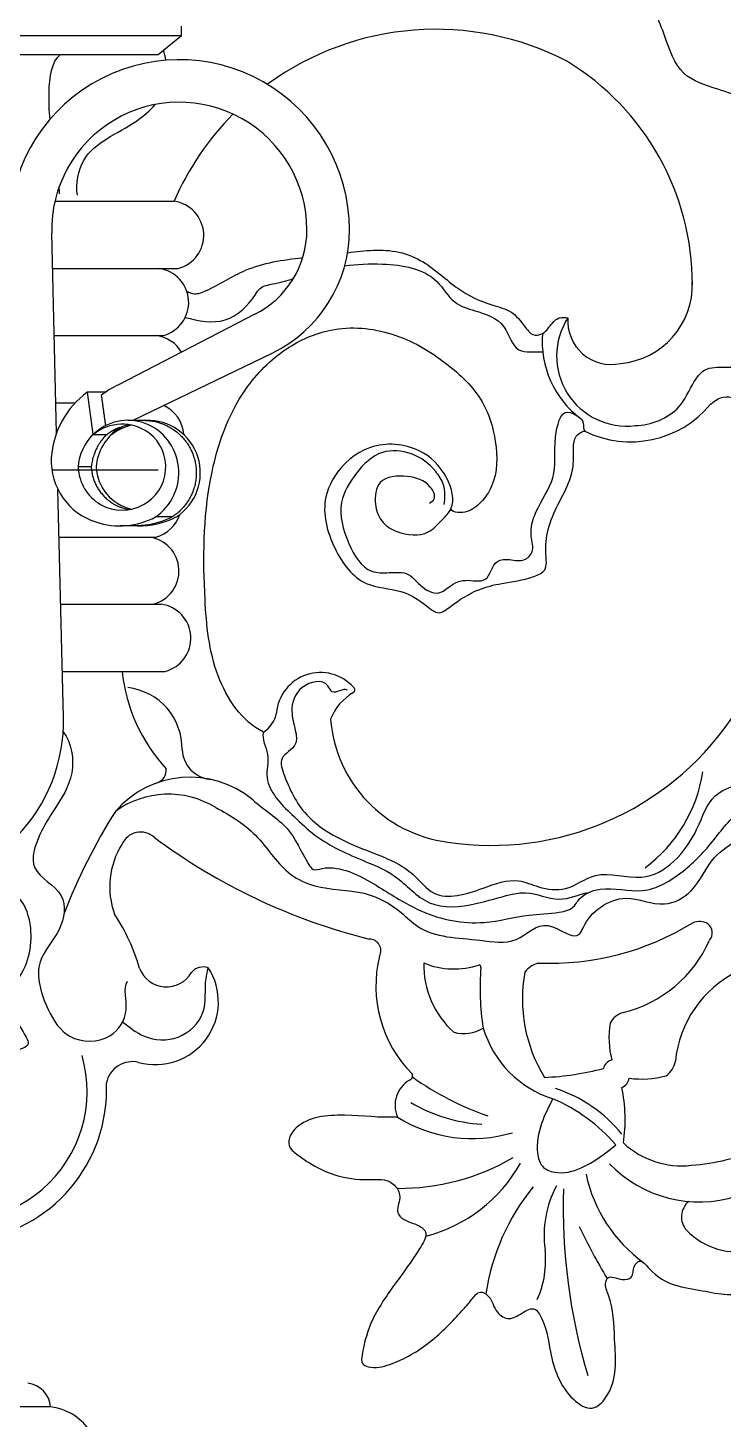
# Model space of a CAD drawing. Header units: millimetres. Extents: x 0 to 13338, y 0 to 11580.
# Drawn here: x 8274.8 to 8421.9, y 3857.1 to 4151.5 of the extents above; entities that cross this region are included whole.
import ezdxf

# ---------------------------------------------------------------- set-up
doc = ezdxf.new("R2010")
doc.units = ezdxf.units.MM
doc.layers.add('dwgmodels.com', color=250, linetype='Continuous')

# ---------------------------------------------------------------- blocks, each defined once
blk = doc.blocks.new('Public Light 9_side_dwgmodels.com')
at = {"color": 0}
for p, q in [((129.97, 3439.11), (129.97, 3441.11)), ((-130.03, 3439.11), (129.97, 3439.11)), ((-130.03, 3439.11), (129.97, 3439.11)), ((124.97, 3435.11), (129.97, 3439.11)), ((-125.03, 3435.11), (124.97, 3435.11)), ((-125.03, 3435.11), (124.97, 3435.11)), ((103.15, 3404.03), (128.37, 3404.03)), ((103.5, 3354.97), (102.47, 3397.34)), ((103.5, 3354.97), (102.47, 3397.34)), ((102.66, 3389.82), (129.21, 3389.82)), ((145.44, 3380.12), (116.59, 3365.2)), ((145.44, 3380.12), (116.59, 3365.2)), ((103, 3375.6), (126.02, 3375.6)), ((119.73, 3357.68), (149.1, 3371.89)), ((119.73, 3357.68), (149.1, 3371.89)), ((109.99, 3363.61), (111.17, 3354.72)), ((113.87, 3363.61), (109.99, 3363.61)), ((113.87, 3363.61), (109.99, 3363.61)), ((109.99, 3363.61), (111.17, 3354.72)), ((103.34, 3361.39), (107.47, 3361.39)), ((118.61, 3357.68), (122.8, 3357.68)), ((111.31, 3354.72), (111.17, 3354.72)), ((111.31, 3354.72), (111.17, 3354.72)), ((114.13, 3354.59), (111.19, 3354.59)), ((114.13, 3354.59), (111.19, 3354.59)), ((115.11, 3354.59), (114.97, 3354.59)), ((115.11, 3354.59), (114.97, 3354.59)), ((102.51, 3347.18), (125, 3347.18)), ((110.85, 3347.81), (108.04, 3347.81)), ((110.85, 3347.81), (108.04, 3347.81)), ((104.96, 3294.84), (103.79, 3343.05)), ((104.96, 3294.84), (103.79, 3343.05)), ((127.96, 3337.24), (124.45, 3337.24)), ((127.96, 3337.24), (124.45, 3337.24)), ((121.07, 3335.33), (116.95, 3335.33)), ((104.03, 3332.97), (124.48, 3332.97)), ((104.38, 3318.76), (125.65, 3318.76)), ((104.72, 3304.55), (126.48, 3304.55)), ((102.23, 3148.87), (-0.03, 3148.87))]:
    blk.add_line(p, q, dxfattribs=at)
for centre, radius, start, end in [((183.75, 3380.11), 60.32, 62.5162, 126.2034), ((129.47, 3397.99), 36, 0, 181.387), ((129.47, 3397.99), 36, 0, 181.387), ((182.73, 3386.45), 55.3, 359.8823, 58.5448), ((129.47, 3397.99), 27, 0, 181.387), ((129.47, 3397.99), 27, 0, 181.387), ((183.75, 3380.11), 60.32, 135.3663, 156.6359), ((127.39, 3396.84), 7.25, 284.4902, 82.2022), ((136.47, 3397.99), 20, 296.644, 0), ((136.47, 3397.99), 20, 296.644, 0), ((136.47, 3397.99), 29, 295.818, 0), ((136.47, 3397.99), 29, 295.818, 0), ((124.21, 3382.63), 7.25, 284.4902, 82.2022), ((221.34, 3386.33), 16.69, 275.027, 2.0185), ((224.15, 3371.29), 14.84, 147.059, 276.9778), ((220.82, 3378.64), 9.15, 175.4745, 282.5109), ((123.69, 3368.42), 7.25, 30.54, 82.2022), ((226.62, 3374.32), 20.36, 175.0584, 232.9733), ((124.59, 3348.35), 18.65, 115.3863, 128.5459), ((124.59, 3348.35), 18.65, 115.3863, 128.5459), ((123.18, 3354.21), 7.25, 3.5086, 65.47), ((224.96, 3375.13), 22.01, 243.8191, 320.2667), ((122.8, 3346.56), 11.12, 302.9461, 92.3613), ((122.8, 3346.56), 11.12, 302.9461, 92.3613), ((195.48, 3329.31), 61.59, 261.4332, 28.9598), ((123.15, 3346.73), 11.34, 123.8165, 174.5368), ((123.15, 3346.73), 11.34, 123.8165, 174.5368), ((121.52, 3346.67), 10.19, 101.936, 128.9895), ((121.52, 3346.67), 10.19, 101.936, 128.9895), ((122.8, 3346.56), 11.12, 117.0716, 133.7476), ((122.8, 3346.56), 11.12, 117.0716, 133.7476), ((121.5, 3348.29), 9.65, 182.8249, 257.3961), ((121.5, 3348.29), 9.65, 182.8249, 257.3961), ((121.07, 3352.11), 16.78, 268.4141, 297.5619), ((121.07, 3352.11), 16.78, 268.4141, 297.5619), ((122.67, 3339.99), 7.25, 284.4902, 341.9544), ((122.15, 3325.78), 7.25, 284.4902, 82.2022), ((124.67, 3311.57), 7.25, 284.4902, 82.2022), ((153.01, 3308.28), 35.84, 185.9726, 222.8092), ((159.36, 3294.91), 9.39, 41.9238, 174.8696), ((117.12, 3288.25), 12.93, 358.5157, 83.5139), ((165.91, 3300.63), 0.697, 304.7541, 51.2849), ((171.79, 3290.49), 11.03, 119.8118, 159.2339), ((144.14, 3296.78), 5.97, 301.5385, 349.9684), ((69.97, 3293.99), 35, 270, 1.387), ((69.97, 3293.99), 35, 270, 1.387), ((189.89, 3296.69), 28.5, 184.6014, 262.7768), ((136.65, 3288.27), 6.61, 183.1337, 265.3258), ((123.82, 3283.7), 2.9, 289.3247, 4.3852), ((209.39, 3288.07), 31.24, 306.5942, 351.1613), ((131.74, 3261.32), 20.83, 50.3399, 139.2702), ((127.16, 3259.43), 19.12, 58.4216, 125.9041), ((221.56, 3208.29), 124.87, 147.7565, 158.9307), ((121.3, 3266.2), 4.33, 48.2892, 156.349), ((200.64, 3372.1), 128.02, 233.3249, 255.9969), ((131.55, 3258.98), 16.8, 147.774, 200.2585), ((81.05, 3230.23), 41.62, 15.9338, 33.4289), ((207.87, 3300.28), 57.52, 267.5518, 301.7113), ((239.48, 3247.61), 3.98, 62.4075, 110.2135), ((239.85, 3249.22), 2.41, 318.5336, 52.468), ((169.68, 3245.44), 2.45, 331.4249, 90.4796), ((217.08, 3258.47), 26.86, 283.7074, 336.1803), ((134.56, 3238.67), 3.33, 71.6668, 139.191), ((197.31, 3237.92), 26.25, 166.0172, 224.976), ((187.61, 3258.59), 17.02, 247.828, 288.4113), ((200.39, 3242.45), 19.21, 178.8592, 228.0863), ((192.63, 3241.89), 0.663, 359.6808, 56.9464), ((207.18, 3237.13), 5.95, 107.3147, 140.6265), ((124.45, 3234.6), 13.29, 254.3693, 32.928), ((126.75, 3243.86), 6.09, 201.2245, 330.289), ((245.76, 3237.4), 52.66, 175.1163, 189.1139), ((233.69, 3235.18), 31.63, 169.5657, 211.5672), ((258.01, 3219.74), 23.69, 116.1337, 174.4363), ((224.66, 3228), 4.54, 105.5007, 152.8841), ((189.63, 3235.68), 7.8, 254.6227, 301.9631), ((215.31, 3235.52), 22.49, 196.6851, 252.3746), ((239.89, 3226.98), 19.51, 170.9035, 194.0072), ((82.48, 3215.68), 27.48, 180.7204, 16.0416), ((119.58, 3216.3), 5.65, 76.7854, 168.4273), ((221.53, 3219.95), 2.38, 103.892, 166.439), ((220.96, 3222.26), 4.547473508864641e-13, 270, 117.784), ((229.95, 3222.76), 4.54, 303.4629, 350.8463), ((177.93, 3218.94), 0.915, 286.1221, 27.4741), ((215.52, 3270.15), 63.2, 234.4908, 250.8048), ((204.56, 3275.11), 56.53, 272.2063, 285.0161), ((222.29, 3218.75), 2.38, 289.908, 352.455), ((227.25, 3237.78), 19.51, 262.3398, 285.4435), ((81.93, 3216), 32.15, 190.13, 2.5653), ((181.3, 3212.71), 6.19, 120.1882, 203.7021), ((199.66, 3187.67), 30.11, 38.9455, 71.7329), ((190.23, 3209.69), 33.58, 351.5119, 11.7147), ((195.49, 3241.99), 33.35, 239.2587, 266.5528), ((194.17, 3180.47), 36.54, 40.7852, 66.9074), ((191.45, 3235.4), 29.74, 237.8572, 286.712), ((235.78, 3218.08), 18.18, 227.2354, 276.3689), ((175.97, 3243.05), 47.92, 269.5069, 300.2418), ((234.43, 3245.48), 45.59, 274.2374, 293.3621), ((173.57, 3216.19), 32.2, 284.4442, 330.7578), ((245.82, 3204.5), 30.94, 191.8335, 234.2215), ((239.54, 3218.75), 26.49, 224.0161, 287.3169), ((240.54, 3165.9), 46.72, 140.7999, 171.512), ((228.67, 3185.21), 22.02, 151.7264, 187.8254), ((336.55, 3191.26), 125.86, 178.2735, 196.5069), ((239.98, 3189.08), 4.27, 129.7578, 221.3035), ((328.19, 3240.93), 126.16, 205.2669, 210.9565), ((247.61, 3196.77), 15.09, 224.1201, 283.036), ((186.91, 3179.89), 20.08, 335.6986, 6.6395), ((96.78, 3148.47), 5.47, 4.1677, 83.1729), ((100.93, 3137.41), 11.54, 265.2281, 83.4922)]:
    blk.add_arc(centre, radius, start, end, dxfattribs=at)
for centre, major_axis, start_param, end_param in [((120.34, 3348.35), (0, 18.65), 0.612572, 1.496177), ((120.34, 3348.35), (0, 18.65), 0.612572, 1.496177), ((118.61, 3346.56), (0, 11.12), 3.716611, 7.046725), ((118.61, 3346.56), (0, 11.12), 3.716611, 7.046725), ((117.38, 3346.67), (0, -10.19), 2.521056, 3.822089), ((117.38, 3346.67), (0, -10.19), 2.521056, 3.822089), ((118.95, 3346.73), (0, -11.34), 3.931376, 4.617039), ((118.95, 3346.73), (0, -11.34), 3.931376, 4.617039), ((118, 3347.79), (0, -8.9), 0.466622, 2.507431), ((118, 3347.79), (0, -8.9), 0.466622, 2.507431), ((115.43, 3349.19), (0, 13.52), 1.530111, 2.863474), ((115.43, 3349.19), (0, 13.52), 1.530111, 2.863474), ((117.36, 3348.29), (0, -9.65), 4.761694, 6.788615), ((117.36, 3348.29), (0, -9.65), 4.761694, 6.788615), ((116.95, 3352.11), (0, 16.78), 2.821184, 3.622639), ((116.95, 3352.11), (0, 16.78), 2.821184, 3.622639)]:
    blk.add_ellipse(centre, major_axis=major_axis, ratio=0.965926, start_param=start_param, end_param=end_param, dxfattribs=at)
for points, knots in [([(144.33, 3456.98), (144.52, 3457.01), (149.29, 3457.56), (156.28, 3455.3), (169.25, 3455.73), (167.03, 3467.26), (176.69, 3468.26), (180.61, 3474.54), (187.35, 3472.86), (193.56, 3466.81), (205.34, 3461.04), (214.15, 3468.37), (221.54, 3464.76), (221.88, 3456.29), (229.63, 3451.3), (236.59, 3447.76), (243.72, 3448.42), (247.55, 3441.98), (246.89, 3432.37), (256.73, 3432.33), (262.66, 3426.44), (263.22, 3418.32), (261.12, 3407.36), (269.97, 3405.2), (276.26, 3401.74), (277.69, 3393.46), (271.87, 3387.28), (273.7, 3377.36), (282.3, 3373.99), (282.27, 3362.65), (276.33, 3352.48), (280.53, 3340.15), (285.92, 3331.92), (292.2, 3332.33), (294.57, 3327.51), (296.21, 3321.96), (301.05, 3316.43), (306.18, 3314.45), (312.17, 3314.73), (317.05, 3309.5), (321.29, 3301.8), (331.64, 3299.97), (341.27, 3304.44), (344.95, 3313.34), (343.53, 3320.71), (341.06, 3323.34), (339.66, 3324.85), (337.9, 3323.28), (336.82, 3320.82), (332.94, 3318.65), (324.5, 3318.77), (313.23, 3330.94), (301.96, 3356.22), (290.13, 3391.78), (278.11, 3425.83), (262.25, 3454.75), (241.88, 3476.53), (209.2, 3490.33), (178.06, 3488.42), (157.73, 3484.95), (149.83, 3482.86)], [68.745573, 68.745573, 68.745573, 68.745573, 69.371789, 83.935665, 92.143186, 99.416194, 109.400519, 114.722692, 119.115345, 127.461122, 141.90907, 152.592056, 155.834714, 164.433194, 174.288665, 181.460787, 188.098034, 193.225248, 201.87069, 212.161103, 215.665147, 226.247689, 235.818054, 243.114032, 249.717189, 256.783266, 264.512078, 273.632936, 281.761003, 288.564313, 303.932519, 315.445726, 326.343852, 329.633935, 331.777673, 341.199383, 347.635797, 352.793961, 357.227745, 364.916484, 372.273516, 383.128446, 392.281224, 402.375148, 409.691607, 412.895663, 413.756208, 415.097047, 418.433565, 422.456093, 427.285249, 442.860315, 467.107627, 511.989599, 554.396405, 575.348715, 610.675786, 641.634077, 678.291245, 702.752214, 702.752214, 702.752214, 702.752214]), ([(102.12, 3421.4), (101.95, 3423.2), (101.74, 3427.87), (102.41, 3433.66), (104.35, 3435.11)], [16.116088, 16.116088, 16.116088, 16.116088, 21.654216, 29.918466, 29.918466, 29.918466, 29.918466]), ([(107.93, 3405.31), (107.54, 3407.78), (108.98, 3415.76), (117.93, 3418.72), (123.24, 3423.2), (124.36, 3424.5)], [0, 0, 0, 0, 7.487499, 21.383697, 26.318626, 26.318626, 26.318626, 26.318626]), ([(165.06, 3393.14), (168.76, 3393.62), (174.26, 3394.29), (182.39, 3390.93), (187.85, 3385.4), (194.32, 3382.26), (200.03, 3380.98), (202.19, 3377.93), (204.3, 3375.3), (206.94, 3376.14), (208.05, 3377.99), (209.78, 3379.63), (211.1, 3379.45), (211.7, 3379.36)], [35.469559, 35.469559, 35.469559, 35.469559, 46.403337, 51.928067, 61.123054, 69.3381, 73.430535, 77.862198, 80.592168, 82.20989, 85.211296, 87.050293, 88.869411, 88.869411, 88.869411, 88.869411]), ([(131.06, 3385.01), (131.57, 3384.74), (132.96, 3384.17), (137.4, 3386.03), (144.15, 3390.54), (151.35, 3391.65), (155.58, 3392.11)], [0, 0, 0, 0, 1.705828, 4.267413, 13.645268, 26.174661, 26.174661, 26.174661, 26.174661]), ([(164.45, 3390.38), (167.04, 3390.72), (173.8, 3391.03), (183.25, 3389.54), (187.07, 3382.4), (192.75, 3380.63), (198.74, 3378.83), (200.24, 3371.27), (204.69, 3372.35), (206.37, 3372.15)], [37.080692, 37.080692, 37.080692, 37.080692, 44.957233, 57.036098, 62.781637, 67.399566, 74.429744, 80.294622, 85.342588, 85.342588, 85.342588, 85.342588]), ([(130.73, 3379.46), (133.46, 3378.72), (139.56, 3377.54), (144.42, 3382.29), (146.68, 3386.1), (149.85, 3386.57), (152.2, 3387.23), (153.59, 3387.66)], [0, 0, 0, 0, 8.477852, 16.784763, 18.468262, 21.293166, 25.675002, 25.675002, 25.675002, 25.675002]), ([(122.34, 3357.67), (122.54, 3357.66), (122.74, 3357.65), (123.32, 3357.59), (123.69, 3357.54), (124.44, 3357.39), (124.8, 3357.3), (125.51, 3357.08), (125.85, 3356.96), (126.49, 3356.7), (126.82, 3356.54), (127.47, 3356.2), (127.79, 3356.01), (128.42, 3355.59), (128.72, 3355.37), (129.29, 3354.9), (129.56, 3354.66), (130.04, 3354.17), (130.29, 3353.9), (130.76, 3353.34), (130.98, 3353.04), (131.4, 3352.42), (131.59, 3352.1), (131.94, 3351.45), (132.09, 3351.12), (132.35, 3350.49), (132.47, 3350.15), (132.69, 3349.45), (132.78, 3349.09), (132.93, 3348.36), (132.98, 3347.99), (133.05, 3347.26), (133.07, 3346.91), (133.07, 3346.56), (133.07, 3346.22), (133.05, 3345.86), (132.98, 3345.13), (132.93, 3344.76), (132.78, 3344.03), (132.69, 3343.67), (132.47, 3342.97), (132.35, 3342.63), (132.09, 3342), (131.93, 3341.67), (131.59, 3341.02), (131.39, 3340.7), (130.97, 3340.08), (130.75, 3339.78), (130.28, 3339.21), (130.03, 3338.95), (129.55, 3338.46), (129.28, 3338.22), (128.71, 3337.75), (128.41, 3337.53), (128.05, 3337.29), (128.01, 3337.26), (127.96, 3337.24)], [-16.065531, -16.065531, -16.065531, -16.065531, -15.47988, -15.47988, -14.441155, -14.441155, -13.40243, -13.40243, -12.363705, -12.363705, -11.329344, -11.329344, -10.294983, -10.294983, -9.260622, -9.260622, -8.22626, -8.22626, -7.196316, -7.196316, -6.166372, -6.166372, -5.136427, -5.136427, -4.106483, -4.106483, -3.079862, -3.079862, -2.053241, -2.053241, -1.026621, -1.026621, 0, 0, 0, 1.02841, 1.02841, 2.05682, 2.05682, 3.08523, 3.08523, 4.11364, 4.11364, 5.145389, 5.145389, 6.177138, 6.177138, 7.208888, 7.208888, 8.240637, 8.240637, 9.27321, 9.27321, 10.305783, 10.305783, 10.450198, 10.450198, 10.450198, 10.450198]), ([(122.34, 3357.67), (122.54, 3357.66), (122.74, 3357.65), (123.32, 3357.59), (123.69, 3357.54), (124.44, 3357.39), (124.8, 3357.3), (125.51, 3357.08), (125.85, 3356.96), (126.49, 3356.7), (126.82, 3356.54), (127.47, 3356.2), (127.79, 3356.01), (128.42, 3355.59), (128.72, 3355.37), (129.29, 3354.9), (129.56, 3354.66), (130.04, 3354.17), (130.29, 3353.9), (130.76, 3353.34), (130.98, 3353.04), (131.4, 3352.42), (131.59, 3352.1), (131.94, 3351.45), (132.09, 3351.12), (132.35, 3350.49), (132.47, 3350.15), (132.69, 3349.45), (132.78, 3349.09), (132.93, 3348.36), (132.98, 3347.99), (133.05, 3347.26), (133.07, 3346.91), (133.07, 3346.56), (133.07, 3346.22), (133.05, 3345.86), (132.98, 3345.13), (132.93, 3344.76), (132.78, 3344.03), (132.69, 3343.67), (132.47, 3342.97), (132.35, 3342.63), (132.09, 3342), (131.93, 3341.67), (131.59, 3341.02), (131.39, 3340.7), (130.97, 3340.08), (130.75, 3339.78), (130.28, 3339.21), (130.03, 3338.95), (129.55, 3338.46), (129.28, 3338.22), (128.71, 3337.75), (128.41, 3337.53), (128.05, 3337.29), (128.01, 3337.26), (127.96, 3337.24)], [-16.065531, -16.065531, -16.065531, -16.065531, -15.47988, -15.47988, -14.441155, -14.441155, -13.40243, -13.40243, -12.363705, -12.363705, -11.329344, -11.329344, -10.294983, -10.294983, -9.260622, -9.260622, -8.22626, -8.22626, -7.196316, -7.196316, -6.166372, -6.166372, -5.136427, -5.136427, -4.106483, -4.106483, -3.079862, -3.079862, -2.053241, -2.053241, -1.026621, -1.026621, 0, 0, 0, 1.02841, 1.02841, 2.05682, 2.05682, 3.08523, 3.08523, 4.11364, 4.11364, 5.145389, 5.145389, 6.177138, 6.177138, 7.208888, 7.208888, 8.240637, 8.240637, 9.27321, 9.27321, 10.305783, 10.305783, 10.450198, 10.450198, 10.450198, 10.450198]), ([(113.99, 3354.59), (113.79, 3354.39), (113.59, 3354.17), (113.16, 3353.65), (112.93, 3353.34), (112.5, 3352.7), (112.3, 3352.38), (111.95, 3351.72), (111.8, 3351.38), (111.53, 3350.74), (111.4, 3350.39), (111.18, 3349.68), (111.09, 3349.31), (110.94, 3348.57), (110.88, 3348.19), (110.85, 3347.82), (110.85, 3347.81), (110.85, 3347.81)], [25.530999, 25.530999, 25.530999, 25.530999, 26.377531, 26.377531, 27.429312, 27.429312, 28.481092, 28.481092, 29.532873, 29.532873, 30.579805, 30.579805, 31.626737, 31.626737, 32.67367, 32.67367, 32.678697, 32.678697, 32.678697, 32.678697]), ([(113.99, 3354.59), (113.79, 3354.39), (113.59, 3354.17), (113.16, 3353.65), (112.93, 3353.34), (112.5, 3352.7), (112.3, 3352.38), (111.95, 3351.72), (111.8, 3351.38), (111.53, 3350.74), (111.4, 3350.39), (111.18, 3349.68), (111.09, 3349.31), (110.94, 3348.57), (110.88, 3348.19), (110.85, 3347.82), (110.85, 3347.81), (110.85, 3347.81)], [25.530999, 25.530999, 25.530999, 25.530999, 26.377531, 26.377531, 27.429312, 27.429312, 28.481092, 28.481092, 29.532873, 29.532873, 30.579805, 30.579805, 31.626737, 31.626737, 32.67367, 32.67367, 32.678697, 32.678697, 32.678697, 32.678697]), ([(116.83, 3356.16), (116.77, 3356.13), (116.72, 3356.11), (116.36, 3355.96), (116.06, 3355.83), (115.47, 3355.51), (115.17, 3355.33), (114.62, 3354.97), (114.37, 3354.79), (114.13, 3354.59)], [18.753252, 18.753252, 18.753252, 18.753252, 18.943272, 18.943272, 19.890766, 19.890766, 20.838259, 20.838259, 21.701619, 21.701619, 21.701619, 21.701619]), ([(116.83, 3356.16), (116.77, 3356.13), (116.72, 3356.11), (116.36, 3355.96), (116.06, 3355.83), (115.47, 3355.51), (115.17, 3355.33), (114.62, 3354.97), (114.37, 3354.79), (114.13, 3354.59)], [18.753252, 18.753252, 18.753252, 18.753252, 18.943272, 18.943272, 19.890766, 19.890766, 20.838259, 20.838259, 21.701619, 21.701619, 21.701619, 21.701619]), ([(118.95, 3356.73), (118.83, 3356.71), (118.71, 3356.69), (118.3, 3356.61), (118.01, 3356.54), (117.74, 3356.46)], [16.70257, 16.70257, 16.70257, 16.70257, 17.041767, 17.041767, 17.846307, 17.846307, 17.846307, 17.846307]), ([(118.95, 3356.73), (118.83, 3356.71), (118.71, 3356.69), (118.3, 3356.61), (118.01, 3356.54), (117.74, 3356.46)], [16.70257, 16.70257, 16.70257, 16.70257, 17.041767, 17.041767, 17.846307, 17.846307, 17.846307, 17.846307]), ([(110.85, 3347.81), (110.85, 3347.67), (110.86, 3347.52), (110.91, 3347.05), (110.96, 3346.73), (111.08, 3346.09), (111.16, 3345.78), (111.35, 3345.17), (111.46, 3344.88), (111.69, 3344.33), (111.82, 3344.05), (112.12, 3343.49), (112.29, 3343.21), (112.65, 3342.67), (112.85, 3342.41), (113.25, 3341.91), (113.46, 3341.68), (113.89, 3341.26), (114.12, 3341.05), (114.62, 3340.64), (114.88, 3340.45), (115.42, 3340.09), (115.71, 3339.92), (116.27, 3339.62), (116.56, 3339.49), (117.11, 3339.26), (117.41, 3339.15), (118.02, 3338.97), (118.34, 3338.89), (118.75, 3338.8), (118.84, 3338.79), (118.93, 3338.77)], [29.168704, 29.168704, 29.168704, 29.168704, 29.594011, 29.594011, 30.485055, 30.485055, 31.376098, 31.376098, 32.267141, 32.267141, 33.162312, 33.162312, 34.057482, 34.057482, 34.952652, 34.952652, 35.847822, 35.847822, 36.747558, 36.747558, 37.647293, 37.647293, 38.547029, 38.547029, 39.446764, 39.446764, 40.349634, 40.349634, 41.252503, 41.252503, 41.498023, 41.498023, 41.498023, 41.498023]), ([(110.85, 3347.81), (110.85, 3347.67), (110.86, 3347.52), (110.91, 3347.05), (110.96, 3346.73), (111.08, 3346.09), (111.16, 3345.78), (111.35, 3345.17), (111.46, 3344.88), (111.69, 3344.33), (111.82, 3344.05), (112.12, 3343.49), (112.29, 3343.21), (112.65, 3342.67), (112.85, 3342.41), (113.25, 3341.91), (113.46, 3341.68), (113.89, 3341.26), (114.12, 3341.05), (114.62, 3340.64), (114.88, 3340.45), (115.42, 3340.09), (115.71, 3339.92), (116.27, 3339.62), (116.56, 3339.49), (117.11, 3339.26), (117.41, 3339.15), (118.02, 3338.97), (118.34, 3338.89), (118.75, 3338.8), (118.84, 3338.79), (118.93, 3338.77)], [29.168704, 29.168704, 29.168704, 29.168704, 29.594011, 29.594011, 30.485055, 30.485055, 31.376098, 31.376098, 32.267141, 32.267141, 33.162312, 33.162312, 34.057482, 34.057482, 34.952652, 34.952652, 35.847822, 35.847822, 36.747558, 36.747558, 37.647293, 37.647293, 38.547029, 38.547029, 39.446764, 39.446764, 40.349634, 40.349634, 41.252503, 41.252503, 41.498023, 41.498023, 41.498023, 41.498023]), ([(127.96, 3337.24), (127.52, 3337), (127.07, 3336.8), (126.15, 3336.42), (125.63, 3336.23), (124.56, 3335.9), (124.01, 3335.77), (122.89, 3335.54), (122.32, 3335.46), (121.38, 3335.37), (120.99, 3335.35), (120.61, 3335.34)], [17.243593, 17.243593, 17.243593, 17.243593, 18.665907, 18.665907, 20.234399, 20.234399, 21.80289, 21.80289, 23.371382, 23.371382, 24.477745, 24.477745, 24.477745, 24.477745]), ([(127.96, 3337.24), (127.52, 3337), (127.07, 3336.8), (126.15, 3336.42), (125.63, 3336.23), (124.56, 3335.9), (124.01, 3335.77), (122.89, 3335.54), (122.32, 3335.46), (121.38, 3335.37), (120.99, 3335.35), (120.61, 3335.34)], [17.243593, 17.243593, 17.243593, 17.243593, 18.665907, 18.665907, 20.234399, 20.234399, 21.80289, 21.80289, 23.371382, 23.371382, 24.477745, 24.477745, 24.477745, 24.477745]), ([(104.9, 3291.76), (106.67, 3289.41), (107.84, 3282.68), (103.39, 3275.87), (99.65, 3270.03), (97.02, 3261.84), (106.12, 3258.21), (104.63, 3249.13), (98.22, 3242.94), (100.95, 3233.62), (105.78, 3226.02), (114.99, 3225.83), (119.3, 3232.69), (117.54, 3237.24), (118.5, 3239.01)], [17.006188, 17.006188, 17.006188, 17.006188, 25.825559, 34.49664, 40.532861, 47.615187, 55.768445, 62.89054, 70.819119, 81.062671, 88.372966, 96.797898, 103.365988, 109.398821, 109.398821, 109.398821, 109.398821]), ([(67.28, 3250.73), (66.61, 3249.44), (66.24, 3244.6), (71.09, 3237.75), (77.72, 3232.11), (86.8, 3233.18), (96.23, 3237.25), (99.07, 3248.65), (96.49, 3256.52), (91.91, 3259.55), (91.01, 3263.65), (91.56, 3265.81), (91.88, 3266.7)], [0, 0, 0, 0, 4.353485, 13.430656, 24.53518, 27.463708, 40.486259, 52.268205, 59.014331, 64.01069, 67.839999, 70.668113, 70.668113, 70.668113, 70.668113])]:
    blk.add_open_spline(points, degree=3, knots=knots, dxfattribs=at)
for points, start_tangent, end_tangent in [([(225.95, 3356.56), (235.14, 3360.51), (238.44, 3365.87), (240.58, 3368.27), (245.22, 3368.9), (251.03, 3369.97), (253.61, 3378), (252.28, 3383.44), (252.72, 3387.45), (256.84, 3394.88), (261.92, 3402.82), (262.33, 3411.33), (254.6, 3422.74), (243.45, 3427.73), (236.21, 3431.15), (232.2, 3438.91), (227.56, 3448.01), (220.51, 3452.46), (208.52, 3454.89), (205.52, 3460.45), (198.39, 3462.87), (190.83, 3464.44), (181.84, 3470.29), (181.32, 3473.64)], (0.999573, 0.029212), (-0.03767, 0.99929)), ([(165.04, 3300.57), (161.84, 3300.21), (160.91, 3301.49), (155.5, 3301.14), (153.29, 3296.09), (154.01, 3292.11), (154.01, 3289.12), (151.23, 3286.13), (151.71, 3282.44), (156.85, 3273.75), (163.99, 3268.86), (170.78, 3266.01), (178.97, 3261.52), (183.37, 3257.62), (193.75, 3258.67), (201.25, 3260.21), (205.5, 3258.96), (211.16, 3258.58), (217.51, 3261.35), (227.27, 3260.99), (239, 3271.2), (242.85, 3278.18), (247.7, 3280.69), (258.81, 3287.23), (263.38, 3295.66), (268.12, 3301.29), (271.71, 3310.61), (269.66, 3320.75), (269.39, 3323.53), (271.27, 3326.48), (275.65, 3331.22), (273.73, 3344.46), (271.16, 3349.86), (273.87, 3361.31), (273.87, 3371.17), (267.65, 3378.16), (266.26, 3383.8), (267.58, 3391.84), (266.89, 3394.91)], (-0.858201, 0.513314), (0.348515, 0.937303)), ([(147.26, 3291.7), (137.7, 3303.62), (134.92, 3319.8), (136.14, 3345.46), (143.54, 3364.26), (152.15, 3372.78), (161.54, 3376.78), (174.5, 3375.91), (185.98, 3369.65), (193.55, 3361.57), (196.33, 3353.22), (195.55, 3343.74), (191.98, 3339.22), (188.42, 3338.18), (186.94, 3338.96)], (-0.895781, 0.444496), (-0.191474, 0.981498)), ([(185.51, 3339.86), (185.36, 3344.02), (183.73, 3346.84), (178.6, 3350.56), (172.43, 3350.86), (166.93, 3346.47), (163.8, 3340.31), (165.36, 3331.61), (170.2, 3325.74), (173.91, 3325.44), (177.93, 3325.07), (180.9, 3322.4), (184.84, 3321.28), (186.11, 3322.1), (189.97, 3323.81), (194.21, 3324.03), (196.81, 3327.82), (199.34, 3328.19), (202.54, 3328.19), (204.1, 3329.83), (203.95, 3333.17), (204.93, 3338.24), (208.5, 3345.53), (209.09, 3354.15), (211.7, 3359.42), (213.6, 3358.64), (214.95, 3357.06), (215.25, 3355.38)], (0.164435, 0.986388), (0.710357, -0.703841)), ([(182.44, 3340.13), (183.39, 3341.08), (182.58, 3343.55), (177.69, 3345.78), (171.99, 3344.5), (170.99, 3339.94), (172.32, 3336.38), (175.5, 3334.15), (182.15, 3334.06), (185.1, 3336.62), (186.94, 3338.96), (186.05, 3345.45), (180.21, 3351.24), (169.95, 3351.95), (164.24, 3348.21), (160.49, 3341.46), (162.44, 3330.53), (169.04, 3323.17), (176.31, 3321.45), (181.78, 3318.42), (184.45, 3316.96), (186.75, 3318.18), (192.82, 3321.82), (197.68, 3323.15), (204.48, 3324.61), (206.78, 3326.06), (207.03, 3329.34), (207.51, 3334.56), (209.63, 3339.91), (212.1, 3345.1), (212.86, 3348.93), (212.86, 3351.82), (213.46, 3354.29), (214.82, 3355.31), (215.25, 3355.38)], (0.846905, 0.531745), (0.984667, -0.174445)), ([(147.26, 3291.7), (148.13, 3287), (148.05, 3282), (149.93, 3277.84), (153.29, 3274.25), (157.59, 3270.35), (168.07, 3264.63), (175.03, 3261.21), (182.42, 3255.58), (192.23, 3255.39), (199.59, 3257.31), (202.71, 3257.69), (209.8, 3256.35), (216.07, 3257.76)], (-0.263332, -0.964705), (0.980396, 0.197036)), ([(145.03, 3277.36), (152.28, 3271.26), (156.81, 3263.76), (157.83, 3262.63), (159.69, 3262.83), (162.05, 3262.94), (172.33, 3258.52), (180.77, 3253.79), (193.93, 3251.42), (203.49, 3252.96), (209.87, 3253.58), (213.06, 3254.92), (213.78, 3255.94), (218.49, 3258.45), (227.45, 3258.15), (236.06, 3262.27), (242.65, 3268.99), (249.12, 3275.2), (252.71, 3276.18), (255.11, 3276.93)], (0.736241, -0.676719), (0.980026, 0.198872)), ([(137.17, 3275.71), (146.04, 3269.36), (153.07, 3261.59), (158.12, 3259.16), (168.61, 3257.57), (176.38, 3253.54), (179.96, 3250.55), (193.07, 3247.65), (200.75, 3247.83), (207.49, 3250.74), (214.14, 3248.96), (214.89, 3250.27), (218.63, 3254.67), (223.97, 3256.54), (232.14, 3255.32), (237.76, 3258.12), (242.73, 3265.16), (247.88, 3269.27), (254.91, 3275.83)], (0.898396, -0.439185), (0.765501, 0.643435)), ([(95.04, 3239.02), (93.99, 3233.36), (96.42, 3228.24), (97.39, 3225.48), (94.44, 3223.81), (94.56, 3217.73), (90.78, 3216.19), (86.49, 3212.6), (82.89, 3205.61)], (-0.596198, -0.802837), (-0.316378, -0.948633)), ([(175.63, 3210.22), (164.42, 3210.6), (154.2, 3207.95), (153.01, 3206.4), (152.74, 3204.12), (154.29, 3202.39), (163.39, 3197.71), (170.26, 3197), (172.91, 3196.91), (175.24, 3195.56), (176.1, 3193.08), (175.74, 3189.94), (177.31, 3188.37), (179.6, 3187.47), (181.53, 3185.94), (180.55, 3182.75), (174.66, 3174.29), (169.94, 3166.37), (168.15, 3159.9), (168.24, 3158.06), (169.4, 3157.39), (174.03, 3157.88), (182.57, 3162.69), (189.27, 3169.2), (191.38, 3171.67), (193.18, 3173.16), (194.57, 3172.62), (196.54, 3169.25), (198.92, 3167.59), (201.89, 3168.67), (204.81, 3169.52), (205.67, 3168.49), (208.01, 3160.52), (212.86, 3150.51), (216.86, 3148.62), (219.73, 3150.91), (221.58, 3163.18), (220.28, 3172.52), (219.7, 3175.3), (220.06, 3176.11), (223.2, 3175.84), (225.09, 3176.35), (225.77, 3178.64), (226.75, 3179.71), (228.96, 3178.1), (240.19, 3173.47), (250.25, 3173.69), (252, 3174.64), (254.25, 3173.87), (255.88, 3170.62), (271.15, 3140.89), (287.57, 3121.13), (304.11, 3112.75), (316.28, 3112.64), (323.97, 3115.73), (328.91, 3119.52), (332.01, 3121.24), (335.22, 3119.64), (335.5, 3118.77)], (-0.99845, -0.055653), (0.43227, -0.901744))]:
    blk.add_spline(points, degree=3, dxfattribs=dict(at, start_tangent=start_tangent, end_tangent=end_tangent))
for points in [[(126.63, 3433.88), (126.49, 3434.61), (126.33, 3435.35), (126.19, 3436.1)], [(104.15, 3405.59), (104.13, 3406.11), (104.1, 3406.62), (104.06, 3407.13)]]:
    blk.add_open_spline(points, degree=3, dxfattribs=at)
blk.add_rational_spline([(112.97, 3362.94), (113.41, 3359.75), (113.86, 3356.53)], [1.00000204161, 1.00001092562, 1.0000047019], degree=2, dxfattribs=at)
blk.add_rational_spline([(112.97, 3362.94), (113.41, 3359.75), (113.86, 3356.53)], [1.00000204161, 1.00001092562, 1.0000047019], degree=2, dxfattribs=at)
for points in [[(241.88, 3361.06), (244.56, 3362.61), (246.9, 3362.28), (249.36, 3359.13)], [(208.5, 3214.08), (206.11, 3208.84), (205.28, 3202.59), (206.29, 3199.83), (208.87, 3198.55), (214.48, 3199.46), (221.83, 3204.34)]]:
    blk.add_spline(points, degree=3, dxfattribs=at)
at = {"color": 0, "end_tangent": (-0.286556, 0.958063)}
blk.add_spline([(117.48, 3230.35), (122.04, 3227.35), (129.23, 3227.14), (134.48, 3232.38), (135.13, 3239.5), (135.61, 3241.83)], degree=3, dxfattribs=at)

msp = doc.modelspace()

# ---------------------------------------------------------------- block references
at = {"layer": 'dwgmodels.com'}
msp.add_blockref('Public Light 9_side_dwgmodels.com', (8177.38, 710.8), dxfattribs=at)

doc.saveas('drawing.dxf')
